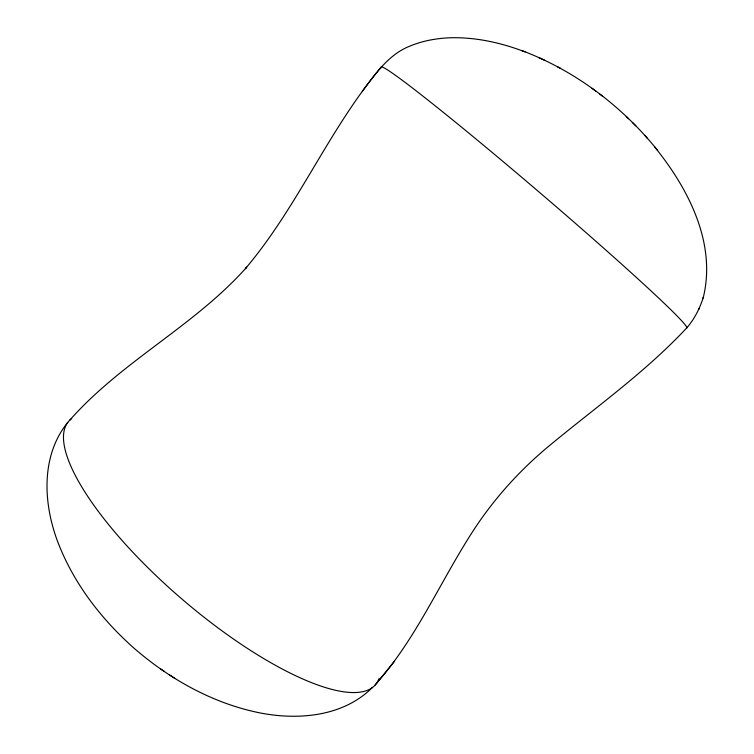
<?xml version="1.0" encoding="UTF-8"?>
<svg xmlns="http://www.w3.org/2000/svg" width="754" height="754" viewBox="0 0 754 754"><rect width="100%" height="100%" fill="white"/><g stroke="black" fill="none" stroke-linecap="round" stroke-linejoin="round"><path stroke-width="1.13" d="M376.689 683.077C415.35 639.354 438.771 585.095 469.77 536.141C490.647 502.748 516.876 472.975 547.008 447.65C594.133 408.385 644.783 372.872 686.781 327.867C694.538 318.951 699.882 308.301 703.388 297.067C716.479 242.59 688.082 188.236 654.632 146.889M698.741 309.536L699.137 308.499M702.945 298.245L703.388 297.067M381.166 67.134C328.782 129.415 297.99 206.653 245.352 268.697L246.747 267.133C194.589 325.945 121.469 361.345 69.575 420.374M67.747 422.428C40.754 455.736 43.232 502.946 57.474 541.108C73.326 583.068 101.441 619.496 134.919 648.977C170.536 679.608 212.996 703.322 259.291 712.775C297.934 720.504 343.334 716.752 372.429 687.412M362.325 91.291C375.379 74.043 388.291 54.929 409.12 46.409C422.052 40.904 435.972 38.379 449.968 37.775C475.651 37.04 501.184 42.714 525.057 51.894M374.766 685.386L394.578 661.23M538.658 57.53L545.199 60.546M521.702 50.518C575.038 70.612 622.069 106.144 657.676 150.47M557.564 66.833L560.524 68.322M160.489 668.883L164.466 671.494M169.339 674.755L174.683 678.261M599.854 94.165L602.606 96.229M591.984 88.303L596.169 91.441M626.263 116.502L628.563 118.755M632.399 122.487L635.905 125.918M644.896 135.409L647.177 138.105M381.251 67.653A200.913 7.455 40.5 0 1 536.085 189.48A200.913 7.455 40.5 0 1 686.489 328.103M379.008 678.666A202.166 61.008 40.6 0 1 185.079 601.739A202.166 61.008 40.6 0 1 71.715 418.564"/></g></svg>
